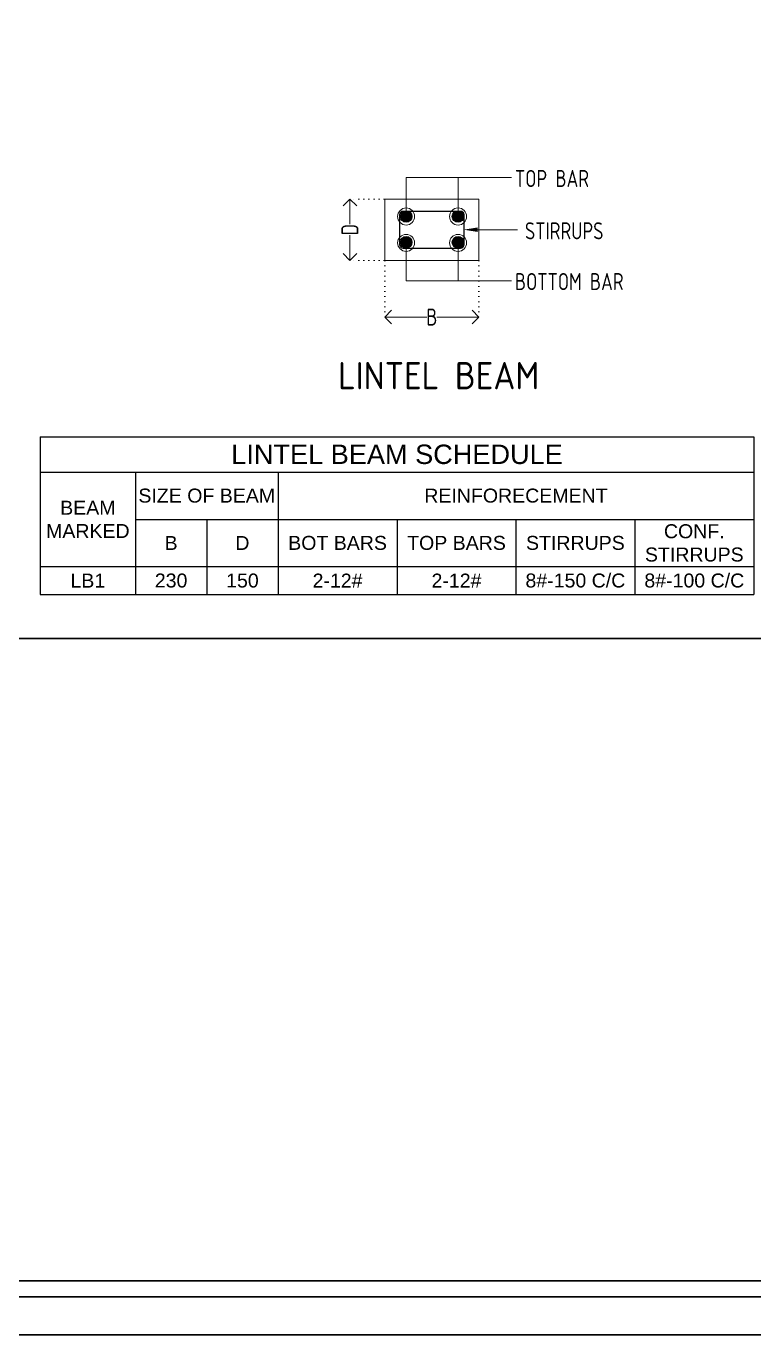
# Model space of a CAD drawing. Header units: inches. Extents: x -605 to 2991212, y -2872845 to 0.
# Drawn here: x 2644419 to 2670300, y -2758774 to -2712201 of the extents above; entities that cross this region are included whole.
import ezdxf
from ezdxf import colors
from ezdxf.entities.mleader import LeaderData, LeaderLine
from ezdxf.math import Vec2, Vec3

# ---------------------------------------------------------------- set-up
doc = ezdxf.new("R2010")
doc.units = ezdxf.units.IN
doc.header["$LTSCALE"] = 600
doc.header["$MEASUREMENT"] = 0
for name, pattern in [('$AUDIT_BAD_LTYPE8', [0]), ('CONTINOUS', [0]), ('DOT2', [0.125, 0, -0.125])]:
    doc.linetypes.add(name, pattern=pattern)
for name, color, linetype, lineweight in [('beam', 2, 'Continuous', 13), ('rDIMension', 1, 'Continuous', 18), ('rRCC 2', 40, 'Continuous', 15), ('rSHEET', 2, 'Continuous', 30), ('rTEXT 5', 6, 'Continuous', 40)]:
    doc.layers.add(name, color=color, linetype=linetype, lineweight=lineweight)
doc.layers.add('RC BEAM', color=130, linetype='Continuous')
doc.layers.add('see level', color=2, linetype='Continuous')
doc.layers.add('rFOUNDATION', color=7, linetype='CONTINOUS', lineweight=15, true_color=0xd26722)
doc.styles.add('DIM', font='geniso.shx', dxfattribs={"width": 0.85})
doc.styles.get("Standard").update_dxf_attribs({"font": 'arial.ttf'})
doc.styles.add('TEXT5', font='geniso.shx')
doc.dimstyles.new('ST-100', dxfattribs={"dimscale": 100, "dimtxt": 2.5, "dimasz": 2, "dimexe": 0.18, "dimexo": 0.0625, "dimgap": 0.2, "dimtad": 0, "dimdec": 0, "dimzin": 0, "dimdsep": 46, "dimtxsty": 'DIM', "dimblk": 'OPEN90', "dimcen": 0.09, "dimclrd": 256, "dimclrt": 7, "dimadec": 0, "dimazin": 0, "dimtfac": 1, "dimtdec": 0, "dimtofl": 0, "dimtmove": 0, "dimatfit": 3, "dimldrblk": 'OPEN90', "dimfxl": 1, "dimtolj": 1, "dimtzin": 0, "dimlwd": -1, "dimarcsym": 0})

# ---------------------------------------------------------------- blocks, each defined once
blk = doc.blocks.new('_Open90')
at = {"color": 0, "linetype": 'ByBlock', "lineweight": -2}
for p, q in [((0, 0), (-1, 0)), ((-0.5, 0.5), (0, 0)), ((0, 0), (-0.5, -0.5))]:
    blk.add_line(p, q, dxfattribs=at)
blk = doc.blocks.new('*D35')
at = {"layer": 'Defpoints', "color": 0, "transparency": 16777216}
for p in [(1462142, -841619), (1461630, -842519), (1462142, -842519)]:
    blk.add_point(p, dxfattribs=at)
at = {"layer": 'rDIMension', "color": 0, "linetype": 'DOT2', "lineweight": -2, "transparency": 16777216}
for p, q in [((1462135, -841619), (1461612, -841619)), ((1462135, -842519), (1461612, -842519))]:
    blk.add_line(p, q, dxfattribs=at)
at = {"layer": 'rDIMension', "transparency": 16777216}
for p, q in [((1461630, -841819), (1461630, -841990)), ((1461630, -842319), (1461630, -842148))]:
    blk.add_line(p, q, dxfattribs=at)
at = {"layer": 'rDIMension', "transparency": 16777216, "xscale": 200, "yscale": 200, "zscale": 200}
for p, rotation in [((1461630, -841619), 90), ((1461630, -842519), 270)]:
    blk.add_blockref('_Open90', p, dxfattribs=dict(at, rotation=rotation))
at = {"layer": 'rDIMension', "color": 7, "transparency": 16777216, "insert": (1461630, -842069), "char_height": 250, "attachment_point": 5, "rotation": 90, "style": 'DIM'}
blk.add_mtext('\\A1;D', dxfattribs=at)
blk = doc.blocks.new('_Origin')
at = {"color": 0, "linetype": 'ByBlock', "lineweight": -2}
blk.add_line((0, 0), (-1, 0), dxfattribs=at)
blk.add_circle((0, 0), 0.5, dxfattribs=at)
blk = doc.blocks.new('*D36')
at = {"layer": 'Defpoints', "color": 0, "transparency": 16777216}
for p in [(1462142, -842519), (1463522, -842519), (1463522, -843350)]:
    blk.add_point(p, dxfattribs=at)
at = {"layer": 'rDIMension', "color": 0, "linetype": 'DOT2', "lineweight": -2, "transparency": 16777216}
for p, q in [((1462142, -842525), (1462142, -843368)), ((1463522, -842525), (1463522, -843368))]:
    blk.add_line(p, q, dxfattribs=at)
at = {"layer": 'rDIMension', "transparency": 16777216}
for p, q in [((1462342, -843350), (1462759, -843350)), ((1463322, -843350), (1462905, -843350))]:
    blk.add_line(p, q, dxfattribs=at)
at = {"layer": 'rDIMension', "transparency": 16777216, "xscale": 200, "yscale": 200, "zscale": 200, "rotation": 180}
blk.add_blockref('_Open90', (1462142, -843350), dxfattribs=at)
at = {"layer": 'rDIMension', "transparency": 16777216, "xscale": 200, "yscale": 200, "zscale": 200}
blk.add_blockref('_Open90', (1463522, -843350), dxfattribs=at)
at = {"layer": 'rDIMension', "color": 7, "transparency": 16777216, "insert": (1462832, -843350), "char_height": 250, "attachment_point": 5, "style": 'DIM'}
blk.add_mtext('\\A1;B', dxfattribs=at)
blk = doc.blocks.new('*T1607')
at = {"layer": 'see level', "color": 0, "linetype": 'ByBlock', "lineweight": -2}
for p, q in [((0, 0), (25378, 0)), ((0, 0), (0, -4619)), ((25378, 0), (25378, -5613)), ((0, -1252), (25378, -1252)), ((3384, -1252), (3384, -5613)), ((8459, -1252), (8459, -5613)), ((3384, -2936), (25378, -2936)), ((5921, -2936), (5921, -5613)), ((12689, -2936), (12689, -5613)), ((16919, -2936), (16919, -5613)), ((21148, -2936), (21148, -5613)), ((0, -4619), (25378, -4619)), ((0, -4619), (0, -5613)), ((0, -5613), (25378, -5613))]:
    blk.add_line(p, q, dxfattribs=at)
at = {"layer": 'see level', "color": 0, "linetype": 'ByBlock', "attachment_point": 5}
for s, insert, char_height, width in [('LINTEL BEAM SCHEDULE', (12689, -626), 690.58, 25046.34), ('SIZE OF BEAM', (5921, -2094), 497.22, 4744.08), ('REINFORECEMENT', (16919, -2094), 497.22, 16587.07), ('BEAM MARKED', (1692, -2936), 497.22, 3052.23), ('CONF. STIRRUPS', (23263, -3777), 497.22, 3898.16), ('B', (4653, -3777), 497, 2206.3), ('D', (7190, -3777), 497, 2206.3), ('BOT BARS', (10574, -3777), 497.2, 3898.16), ('TOP BARS', (14804, -3777), 497.2, 3898.16), ('STIRRUPS', (19033, -3777), 497.2, 3898.16), ('LB1', (1692, -5116), 497.2, 3052.23), ('230', (4653, -5116), 497.2, 2206.3), ('150', (7190, -5116), 497.2, 2206.3), ('2-12#', (10574, -5116), 497.2, 3898.16), ('2-12#', (14804, -5116), 497.2, 3898.16), ('8#-150 C/C', (19033, -5116), 497.2, 3898.16), ('8#-100 C/C', (23263, -5116), 497.2, 3898.16)]:
    blk.add_mtext(s, dxfattribs=dict(at, insert=insert, char_height=char_height, width=width))
blk = doc.blocks.new('L')
at = {"layer": 'RC BEAM', "linetype": 'Continuous', "ltscale": 0.5}
h = blk.add_hatch(color=256, dxfattribs=at)
h.dxf.hatch_style = 1
edge = h.paths.add_edge_path()
edge.add_arc((1462454.6, -841875.8), 85.2, 90, 450)
h = blk.add_hatch(color=256, dxfattribs=at)
h.dxf.hatch_style = 1
edge = h.paths.add_edge_path()
edge.add_arc((1463215.6, -841875.8), 85.2, 90, 450)
h = blk.add_hatch(color=256, dxfattribs=at)
h.dxf.hatch_style = 1
edge = h.paths.add_edge_path()
edge.add_arc((1462454.6, -842253.7), 85.2, 90, 450)
h = blk.add_hatch(color=256, dxfattribs=at)
h.dxf.hatch_style = 1
edge = h.paths.add_edge_path()
edge.add_arc((1463215.6, -842253.7), 85.2, 90, 450)
at = {"layer": 'beam', "linetype": 'Continuous', "ltscale": 0.5}
blk.add_lwpolyline([(1462141.6, -842519), (1463521.6, -842519), (1463521.6, -841619), (1462141.6, -841619)], close=True, dxfattribs=at)
at = {"layer": 'RC BEAM', "linetype": 'Continuous', "ltscale": 0.5}
blk.add_lwpolyline([(1462362.1, -842292), (1462362.1, -841846, -0.4142136), (1462413.2, -841794.9), (1463250.1, -841794.9, -0.4142136), (1463301.2, -841846), (1463301.2, -842292, -0.4142136), (1463250.1, -842343.1), (1462413.2, -842343.1, -0.4142136)], format="xyb", close=True, dxfattribs=at)
at = {"layer": 'RC BEAM', "linetype": '$AUDIT_BAD_LTYPE8', "ltscale": 0.5}
for centre in [(1462454.6, -841875.8), (1463215.6, -841875.8), (1462454.6, -842253.7), (1463215.6, -842253.7)]:
    blk.add_circle(centre, 85.2, dxfattribs=at)
at = {"layer": 'rRCC 2', "color": 7, "style": 'DIM', "width": 0.85}
for s, p in [('TOP BAR', (1464050, -841443.1)), ('STIRRUPS', (1464196.2, -842210.5)), ('BOTTOM BAR', (1464050, -842954.6))]:
    blk.add_text(s, height=250, dxfattribs=at).set_placement(p)
at = {"layer": 'rTEXT 5', "lineweight": 13, "style": 'TEXT5'}
blk.add_text('LINTEL BEAM', height=400, dxfattribs=at).set_placement((1461457.1, -844409))
at = {"layer": 'rDIMension'}
dim = blk.add_linear_dim(base=(1461630, -842519), p1=(1462141.6, -841619), p2=(1462141.6, -842519), angle=90, text='D', dimstyle='ST-100', dxfattribs=at)
dim.commit()
dim.dimension.update_dxf_attribs({"geometry": '*D35', "text_midpoint": (1461630, -842069)})
dim = blk.add_linear_dim(base=(1463521.6, -843349.9), p1=(1462141.6, -842519), p2=(1463521.6, -842519), text='B', dimstyle='ST-100', dxfattribs=at)
dim.commit()
dim.dimension.update_dxf_attribs({"geometry": '*D36', "text_midpoint": (1462831.6, -843349.9)})
at = {"linetype": 'ByBlock'}
ml = blk.add_multileader_mtext('Standard', dxfattribs=at)
ml.set_content('', color=256)
ml.set_leader_properties(color=2)
ml.set_arrow_properties(name='ORIGIN')
ml.build(insert=Vec2(0, 0))
ml.multileader.update_dxf_attribs({"text_top_attachment_type": 0, "text_bottom_attachment_type": 0, "dogleg_length": 0.36, "arrow_head_size": 250})
ctx = ml.context
ctx.base_point, ctx.char_height, ctx.arrow_head_size, ctx.landing_gap_size, ctx.plane_origin = Vec3(1463998.7, -841302.4), 0.36, 250, 0.18, Vec3(1462454.6, -841875.8)
notes = []
notes.append((ctx, [(0, (1, 1, 0), (1462454.6, -841302.4), (1, 0), 1544, [(0, [(1462454.6, -841875.8)], 256, [])])]))
ctx.mtext.insert, ctx.mtext.flow_direction = Vec3(1463998.9, -841302.2), 5
ml = blk.add_multileader_mtext('Standard', dxfattribs=at)
ml.set_content('', color=256)
ml.set_leader_properties(color=2)
ml.set_arrow_properties(name='ORIGIN')
ml.build(insert=Vec2(0, 0))
ml.multileader.update_dxf_attribs({"text_top_attachment_type": 0, "text_bottom_attachment_type": 0, "dogleg_length": 0.36, "arrow_head_size": 250})
ctx = ml.context
ctx.base_point, ctx.char_height, ctx.arrow_head_size, ctx.landing_gap_size, ctx.plane_origin = Vec3(1463844.2, -841302.4), 0.36, 250, 0.18, Vec3(1463215.6, -841875.8)
notes.append((ctx, [(0, (1, 1, 0), (1463215.6, -841302.4), (1, 0), 628.5, [(0, [(1463215.6, -841875.8)], 256, [])])]))
ctx.mtext.insert, ctx.mtext.flow_direction = Vec3(1463844.3, -841302.2), 5
ml = blk.add_multileader_mtext('Standard', dxfattribs=at)
ml.set_content('', color=256)
ml.set_leader_properties(color=3)
ml.build(insert=Vec2(0, 0))
ml.multileader.update_dxf_attribs({"text_top_attachment_type": 0, "text_bottom_attachment_type": 0, "dogleg_length": 0.36, "arrow_head_size": 200})
ctx = ml.context
ctx.base_point, ctx.char_height, ctx.arrow_head_size, ctx.landing_gap_size, ctx.plane_origin = Vec3(1464089, -842069), 0.36, 200, 0.18, Vec3(1463301.2, -842069)
notes.append((ctx, [(0, (1, 1, 0), (1464088.2, -842069), (1, 0), 0.72, [(0, [(1463301.2, -842069)], 256, [])])]))
ctx.mtext.insert, ctx.mtext.flow_direction = Vec3(1464089.1, -842068.8), 5
ml = blk.add_multileader_mtext('Standard', dxfattribs=at)
ml.set_content('', color=256)
ml.set_leader_properties(color=2)
ml.set_arrow_properties(name='ORIGIN')
ml.build(insert=Vec2(0, 0))
ml.multileader.update_dxf_attribs({"text_top_attachment_type": 0, "text_bottom_attachment_type": 0, "dogleg_length": 0.36, "arrow_head_size": 250})
ctx = ml.context
ctx.base_point, ctx.char_height, ctx.arrow_head_size, ctx.landing_gap_size, ctx.plane_origin = Vec3(1463998.7, -842819.3), 0.36, 250, 0.18, Vec3(1462454.6, -842262.2)
notes.append((ctx, [(0, (1, 1, 0), (1462454.6, -842819.3), (1, 0), 1544, [(0, [(1462454.6, -842262.2)], 256, [])])]))
ctx.mtext.insert, ctx.mtext.flow_direction = Vec3(1463998.9, -842819.1), 5
ml = blk.add_multileader_mtext('Standard', dxfattribs=at)
ml.set_content('', color=256)
ml.set_leader_properties(color=2)
ml.set_arrow_properties(name='ORIGIN')
ml.build(insert=Vec2(0, 0))
ml.multileader.update_dxf_attribs({"text_top_attachment_type": 0, "text_bottom_attachment_type": 0, "dogleg_length": 0.36, "arrow_head_size": 250})
ctx = ml.context
ctx.base_point, ctx.char_height, ctx.arrow_head_size, ctx.landing_gap_size, ctx.plane_origin = Vec3(1463844.2, -842819.3), 0.36, 250, 0.18, Vec3(1463215.6, -842262.2)
notes.append((ctx, [(0, (1, 1, 0), (1463215.6, -842819.3), (1, 0), 628.5, [(0, [(1463215.6, -842262.2)], 256, [])])]))
ctx.mtext.insert, ctx.mtext.flow_direction = Vec3(1463844.3, -842819.1), 5
for ctx, leaders in notes:
    for number, flags, end, landing, length, lines in leaders:
        leader = LeaderData()
        leader.index, (leader.has_last_leader_line, leader.has_dogleg_vector, leader.attachment_direction) = number, flags
        leader.last_leader_point, leader.dogleg_vector, leader.dogleg_length = Vec3(end), Vec3(landing), length
        for number, points, colour, breaks in lines:
            line = LeaderLine()
            line.index, line.vertices, line.color, line.breaks = number, Vec3.list(points), colors.encode_raw_color(colour), breaks
            leader.lines.append(line)
        ctx.leaders.append(leader)

msp = doc.modelspace()

# ---------------------------------------------------------------- linework, layer by layer
at = {"layer": 'rSHEET'}
msp.add_lwpolyline([(2695377, -2758774.1), (2695377, -2616551.8), (2594815.6, -2616551.8), (2594815.6, -2758774.1)], close=True, dxfattribs=at)
for points in [[(2694025, -2756403.8), (2694025, -2618922.2, 0.4142136), (2693009.2, -2617906.3), (2597183.5, -2617906.3, 0.4142136), (2596167.6, -2618922.2), (2596167.6, -2756403.8, 0.4142136), (2597183.5, -2757419.6), (2693009.2, -2757419.6, 0.4142136)], [(2596725.3, -2733993.8), (2674436.2, -2733993.8), (2674436.2, -2755253.9, -0.4142136), (2672840, -2756850.1), (2598321.5, -2756850.1, -0.4142136), (2596725.3, -2755253.9)]]:
    msp.add_lwpolyline(points, format="xyb", close=True, dxfattribs=at)

# ---------------------------------------------------------------- block references
msp.add_blockref('*T1607', (2644920.5, -2726816.1))
at = {"layer": 'rFOUNDATION', "linetype": 'ByBlock', "xscale": 2.426930340737112, "yscale": 2.426930340737112, "zscale": 2.426930340737112}
msp.add_blockref('L', (-891342.3, -675801), dxfattribs=at)

doc.saveas('drawing.dxf')
